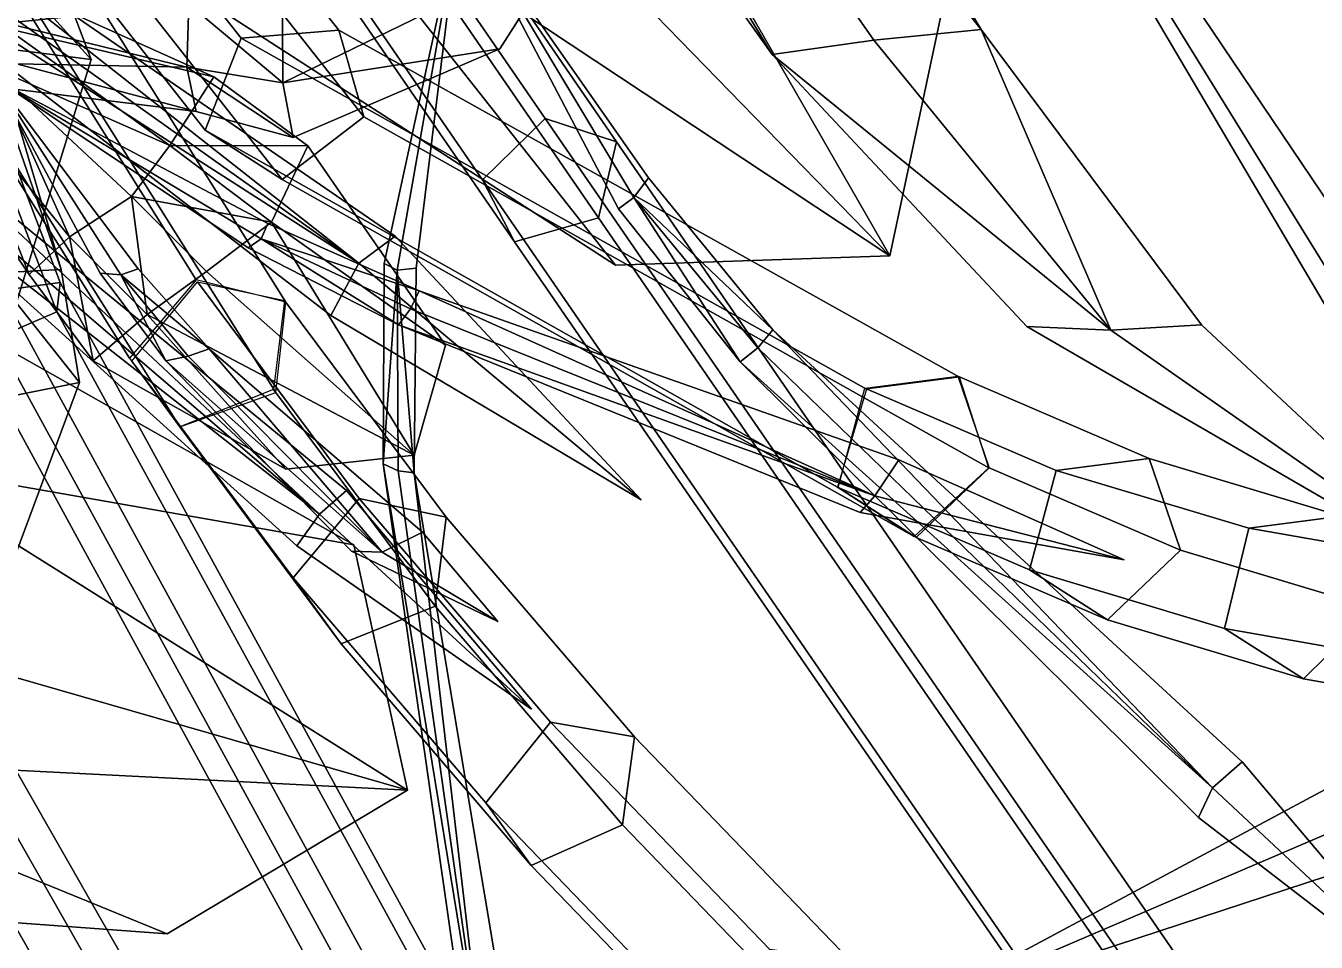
# Model space of a CAD drawing. Header units: metres. Extents: x -488 to 282, y -579 to 399.
# Drawn here: x 17.76 to 64.79, y -81.39 to -48.01 of the extents above; entities that cross this region are included whole.
import ezdxf

# ---------------------------------------------------------------- set-up
doc = ezdxf.new("R2010")
doc.units = ezdxf.units.M

msp = doc.modelspace()

# ---------------------------------------------------------------- linework, layer by layer
at = {"layer": 'coreopsi_1Pdncle', "color": 3}
for points in [[(-0.2302, 2.2535, 1.5703), (36.6886, -51.3794, 83.9511), (34.4062, -53.6218, 83.514), (-2.5126, 0.01108, 1.1332)], [(2.3681, 1.4027, -0.148), (39.287, -52.2302, 82.2327), (36.6886, -51.3794, 83.9511), (-0.2302, 2.2535, 1.5703)], [(1.7159, -1.3735, -1.6632), (38.6348, -55.00653, 80.7175), (39.287, -52.2302, 82.2327), (2.3681, 1.4027, -0.148)], [(-2.5126, 0.01108, 1.1332), (34.4062, -53.6218, 83.514), (35.5728, -55.8796, 81.5214), (-1.346, -2.2466, -0.8594)], [(-1.346, -2.2466, -0.8594), (35.5728, -55.8796, 81.5214), (38.6348, -55.00653, 80.7175), (1.7159, -1.3735, -1.6632)], [(36.6886, -51.3794, 83.9511), (73.6075, -105.0124, 166.332), (71.3251, -107.2549, 165.8949), (34.4062, -53.6218, 83.514)], [(39.287, -52.2302, 82.2327), (76.2059, -105.8632, 164.6136), (73.6075, -105.0124, 166.332), (36.6886, -51.3794, 83.9511)], [(38.6348, -55.00653, 80.7175), (75.5537, -108.6395, 163.0984), (76.2059, -105.8632, 164.6136), (39.287, -52.2302, 82.2327)], [(34.4062, -53.6218, 83.514), (71.3251, -107.2549, 165.8949), (72.4917, -109.5126, 163.9022), (35.5728, -55.8796, 81.5214)], [(35.5728, -55.8796, 81.5214), (72.4917, -109.5126, 163.9022), (75.5537, -108.6395, 163.0984), (38.6348, -55.00653, 80.7175)]]:
    msp.add_3dface(points, dxfattribs=at)
at = {"layer": 'coreopsi_1Petal1', "color": 3}
for points in [[(4.2006, -46.6329, 495.0061), (7.1397, -51.4094, 493.8099), (20.8259, -31.2545, 497.7347)], [(4.2006, -46.6329, 495.0061), (20.8259, -31.2545, 497.7347), (7.1397, -51.4094, 493.8099)], [(7.1397, -51.4094, 493.8099), (20.847, -41.1558, 495.2787), (20.8259, -31.2545, 497.7347)], [(7.1397, -51.4094, 493.8099), (20.8259, -31.2545, 497.7347), (20.847, -41.1558, 495.2787)], [(49.2509, -56.3823, 542.6894), (36.9871, -35.06165, 544.6289), (32.1633, -38.8379, 547.943)], [(49.2509, -56.3823, 542.6894), (32.1633, -38.8379, 547.943), (36.9871, -35.06165, 544.6289)], [(49.2509, -56.3823, 542.6894), (51.294, -46.7829, 540.274), (36.9871, -35.06165, 544.6289)], [(49.2509, -56.3823, 542.6894), (36.9871, -35.06165, 544.6289), (51.294, -46.7829, 540.274)], [(32.1633, -38.8379, 547.943), (27.7418, -42.1385, 550.977), (49.2509, -56.3823, 542.6894)], [(32.1633, -38.8379, 547.943), (49.2509, -56.3823, 542.6894), (27.7418, -42.1385, 550.977)], [(12.1842, -40.4235, 551.9853), (20.1441, -49.228, 553.6558), (17.2695, -41.6863, 547.3459)], [(12.1842, -40.4235, 551.9853), (17.2695, -41.6863, 547.3459), (20.1441, -49.228, 553.6558)], [(15.2498, -48.6156, 558.9832), (20.1441, -49.228, 553.6558), (12.1842, -40.4235, 551.9853)], [(15.2498, -48.6156, 558.9832), (12.1842, -40.4235, 551.9853), (20.1441, -49.228, 553.6558)], [(10.6924, -55.1609, 491.3221), (20.847, -41.1558, 495.2787), (7.1397, -51.4094, 493.8099)], [(10.6924, -55.1609, 491.3221), (7.1397, -51.4094, 493.8099), (20.847, -41.1558, 495.2787)], [(23.363, -46.446, 552.3629), (39.256, -56.727, 547.7352), (27.7418, -42.1385, 550.977)], [(23.363, -46.446, 552.3629), (27.7418, -42.1385, 550.977), (39.256, -56.727, 547.7352)], [(27.7418, -42.1385, 550.977), (39.256, -56.727, 547.7352), (49.2509, -56.3823, 542.6894)], [(27.7418, -42.1385, 550.977), (49.2509, -56.3823, 542.6894), (39.256, -56.727, 547.7352)], [(27.1127, -47.6686, 442.7065), (27.1247, -50.08458, 441.5447), (37.452, -45.05873, 442.6259)], [(27.1127, -47.6686, 442.7065), (37.452, -45.05873, 442.6259), (27.1247, -50.08458, 441.5447)], [(27.1247, -50.08458, 441.5447), (35.04075, -48.8387, 441.0008), (37.452, -45.05873, 442.6259)], [(27.1247, -50.08458, 441.5447), (37.452, -45.05873, 442.6259), (35.04075, -48.8387, 441.0008)], [(17.07099, -48.1008, 438.9578), (24.608, -49.8647, 438.1194), (17.4164, -46.626, 437.1451)], [(17.07099, -48.1008, 438.9578), (17.4164, -46.626, 437.1451), (24.608, -49.8647, 438.1194)], [(17.05194, -47.9107, 438.7394), (23.6239, -49.5116, 439.0071), (23.7012, -47.2152, 440.4184)], [(17.05194, -47.9107, 438.7394), (23.7012, -47.2152, 440.4184), (23.6239, -49.5116, 439.0071)], [(23.7012, -47.2152, 440.4184), (23.6239, -49.5116, 439.0071), (27.1247, -50.08458, 441.5447)], [(23.7012, -47.2152, 440.4184), (27.1247, -50.08458, 441.5447), (23.6239, -49.5116, 439.0071)], [(23.7012, -47.2152, 440.4184), (27.1247, -50.08458, 441.5447), (27.1127, -47.6686, 442.7065)], [(23.7012, -47.2152, 440.4184), (27.1127, -47.6686, 442.7065), (27.1247, -50.08458, 441.5447)], [(17.4197, -49.3937, 437.8972), (23.6239, -49.5116, 439.0071), (17.05194, -47.9107, 438.7394)], [(17.4197, -49.3937, 437.8972), (17.05194, -47.9107, 438.7394), (23.6239, -49.5116, 439.0071)], [(16.5671, -49.5383, 438.1586), (23.00327, -52.372, 438.2457), (17.07099, -48.1008, 438.9578)], [(16.5671, -49.5383, 438.1586), (17.07099, -48.1008, 438.9578), (23.00327, -52.372, 438.2457)], [(23.00327, -52.372, 438.2457), (24.608, -49.8647, 438.1194), (17.07099, -48.1008, 438.9578)], [(23.00327, -52.372, 438.2457), (17.07099, -48.1008, 438.9578), (24.608, -49.8647, 438.1194)], [(15.2498, -48.6156, 558.9832), (14.7057, -66.8616, 564.2582), (20.1441, -49.228, 553.6558)], [(15.2498, -48.6156, 558.9832), (20.1441, -49.228, 553.6558), (14.7057, -66.8616, 564.2582)], [(27.4976, -52.06995, 439.7824), (35.04075, -48.8387, 441.0008), (27.1247, -50.08458, 441.5447)], [(27.4976, -52.06995, 439.7824), (27.1247, -50.08458, 441.5447), (35.04075, -48.8387, 441.0008)], [(16.5262, -49.6707, 438.4273), (19.05254, -56.8863, 436.9528), (16.817, -49.3065, 436.1115)], [(16.5262, -49.6707, 438.4273), (16.817, -49.3065, 436.1115), (19.05254, -56.8863, 436.9528)], [(15.3792, -50.8084, 438.0182), (19.354, -55.6933, 437.7399), (16.5671, -49.5383, 438.1586)], [(15.3792, -50.8084, 438.0182), (16.5671, -49.5383, 438.1586), (19.354, -55.6933, 437.7399)], [(16.1387, -50.1676, 436.2911), (23.9636, -51.1222, 437.775), (17.4197, -49.3937, 437.8972)], [(16.1387, -50.1676, 436.2911), (17.4197, -49.3937, 437.8972), (23.9636, -51.1222, 437.775)], [(16.542, -57.01421, 438.5524), (19.05254, -56.8863, 436.9528), (16.5262, -49.6707, 438.4273)], [(16.542, -57.01421, 438.5524), (16.5262, -49.6707, 438.4273), (19.05254, -56.8863, 436.9528)], [(16.5671, -49.5383, 438.1586), (19.354, -55.6933, 437.7399), (21.6119, -54.2296, 437.9152)], [(16.5671, -49.5383, 438.1586), (21.6119, -54.2296, 437.9152), (19.354, -55.6933, 437.7399)], [(21.6119, -54.2296, 437.9152), (23.00327, -52.372, 438.2457), (16.5671, -49.5383, 438.1586)], [(21.6119, -54.2296, 437.9152), (16.5671, -49.5383, 438.1586), (23.00327, -52.372, 438.2457)], [(17.4197, -49.3937, 437.8972), (23.9636, -51.1222, 437.775), (23.6239, -49.5116, 439.0071)], [(17.4197, -49.3937, 437.8972), (23.6239, -49.5116, 439.0071), (23.9636, -51.1222, 437.775)], [(23.9636, -51.1222, 437.775), (27.4976, -52.06995, 439.7824), (23.6239, -49.5116, 439.0071)], [(23.9636, -51.1222, 437.775), (23.6239, -49.5116, 439.0071), (27.4976, -52.06995, 439.7824)], [(23.6239, -49.5116, 439.0071), (27.4976, -52.06995, 439.7824), (27.1247, -50.08458, 441.5447)], [(23.6239, -49.5116, 439.0071), (27.1247, -50.08458, 441.5447), (27.4976, -52.06995, 439.7824)], [(23.00327, -52.372, 438.2457), (28.03329, -52.3783, 439.1059), (24.608, -49.8647, 438.1194)], [(23.00327, -52.372, 438.2457), (24.608, -49.8647, 438.1194), (28.03329, -52.3783, 439.1059)], [(13.3613, -50.4328, 437.2396), (17.8769, -57.06193, 437.3244), (15.3792, -50.8084, 438.0182)], [(13.3613, -50.4328, 437.2396), (15.3792, -50.8084, 438.0182), (17.8769, -57.06193, 437.3244)], [(15.3792, -50.8084, 438.0182), (17.8769, -57.06193, 437.3244), (19.354, -55.6933, 437.7399)], [(15.3792, -50.8084, 438.0182), (19.354, -55.6933, 437.7399), (17.8769, -57.06193, 437.3244)], [(26.7122, -55.1629, 439.3405), (23.00327, -52.372, 438.2457), (21.6119, -54.2296, 437.9152)], [(26.7122, -55.1629, 439.3405), (21.6119, -54.2296, 437.9152), (23.00327, -52.372, 438.2457)], [(26.7122, -55.1629, 439.3405), (28.03329, -52.3783, 439.1059), (23.00327, -52.372, 438.2457)], [(26.7122, -55.1629, 439.3405), (23.00327, -52.372, 438.2457), (28.03329, -52.3783, 439.1059)], [(26.7122, -55.1629, 439.3405), (33.04911, -59.6378, 437.0473), (28.03329, -52.3783, 439.1059)], [(26.7122, -55.1629, 439.3405), (28.03329, -52.3783, 439.1059), (33.04911, -59.6378, 437.0473)], [(21.6119, -54.2296, 437.9152), (19.354, -55.6933, 437.7399), (22.181, -58.5284, 439.4702)], [(21.6119, -54.2296, 437.9152), (22.181, -58.5284, 439.4702), (19.354, -55.6933, 437.7399)], [(21.6119, -54.2296, 437.9152), (22.181, -58.5284, 439.4702), (24.3476, -56.9515, 439.3937)], [(21.6119, -54.2296, 437.9152), (24.3476, -56.9515, 439.3937), (22.181, -58.5284, 439.4702)], [(24.3476, -56.9515, 439.3937), (26.7122, -55.1629, 439.3405), (21.6119, -54.2296, 437.9152)], [(24.3476, -56.9515, 439.3937), (21.6119, -54.2296, 437.9152), (26.7122, -55.1629, 439.3405)], [(31.9136, -63.6516, 435.9906), (26.7122, -55.1629, 439.3405), (24.3476, -56.9515, 439.3937)], [(31.9136, -63.6516, 435.9906), (24.3476, -56.9515, 439.3937), (26.7122, -55.1629, 439.3405)], [(31.9136, -63.6516, 435.9906), (33.04911, -59.6378, 437.0473), (26.7122, -55.1629, 439.3405)], [(31.9136, -63.6516, 435.9906), (26.7122, -55.1629, 439.3405), (33.04911, -59.6378, 437.0473)], [(17.8769, -57.06193, 437.3244), (20.2167, -60.2071, 438.7561), (19.354, -55.6933, 437.7399)], [(17.8769, -57.06193, 437.3244), (19.354, -55.6933, 437.7399), (20.2167, -60.2071, 438.7561)], [(19.354, -55.6933, 437.7399), (20.2167, -60.2071, 438.7561), (22.181, -58.5284, 439.4702)], [(19.354, -55.6933, 437.7399), (22.181, -58.5284, 439.4702), (20.2167, -60.2071, 438.7561)], [(16.542, -57.01421, 438.5524), (19.7193, -60.9961, 438.2522), (19.05254, -56.8863, 436.9528)], [(16.542, -57.01421, 438.5524), (19.05254, -56.8863, 436.9528), (19.7193, -60.9961, 438.2522)], [(17.2305, -61.5011, 440.0143), (19.7193, -60.9961, 438.2522), (16.542, -57.01421, 438.5524)], [(17.2305, -61.5011, 440.0143), (16.542, -57.01421, 438.5524), (19.7193, -60.9961, 438.2522)], [(24.3476, -56.9515, 439.3937), (22.181, -58.5284, 439.4702), (31.9136, -63.6516, 435.9906)], [(24.3476, -56.9515, 439.3937), (31.9136, -63.6516, 435.9906), (22.181, -58.5284, 439.4702)], [(12.6744, -63.9231, 490.957), (29.7139, -66.9184, 490.6086), (12.8472, -57.3948, 489.9236)], [(12.6744, -63.9231, 490.957), (12.8472, -57.3948, 489.9236), (29.7139, -66.9184, 490.6086)], [(20.2167, -60.2071, 438.7561), (27.2388, -64.1602, 436.7848), (22.181, -58.5284, 439.4702)], [(20.2167, -60.2071, 438.7561), (22.181, -58.5284, 439.4702), (27.2388, -64.1602, 436.7848)], [(22.181, -58.5284, 439.4702), (27.2388, -64.1602, 436.7848), (31.9136, -63.6516, 435.9906)], [(22.181, -58.5284, 439.4702), (31.9136, -63.6516, 435.9906), (27.2388, -64.1602, 436.7848)], [(17.2305, -61.5011, 440.0143), (16.5502, -69.4678, 438.7856), (19.7193, -60.9961, 438.2522)], [(17.2305, -61.5011, 440.0143), (19.7193, -60.9961, 438.2522), (16.5502, -69.4678, 438.7856)], [(31.6639, -75.8504, 489.5403), (12.6744, -63.9231, 490.957), (9.7728, -69.5612, 490.7931)], [(31.6639, -75.8504, 489.5403), (9.7728, -69.5612, 490.7931), (12.6744, -63.9231, 490.957)], [(31.6639, -75.8504, 489.5403), (29.7139, -66.9184, 490.6086), (12.6744, -63.9231, 490.957)], [(31.6639, -75.8504, 489.5403), (12.6744, -63.9231, 490.957), (29.7139, -66.9184, 490.6086)], [(9.7728, -69.5612, 490.7931), (7.04495, -74.604, 490.6759), (31.6639, -75.8504, 489.5403)], [(9.7728, -69.5612, 490.7931), (31.6639, -75.8504, 489.5403), (7.04495, -74.604, 490.6759)], [(5.2146, -79.7904, 489.0526), (22.9087, -81.08556, 489.4458), (7.04495, -74.604, 490.6759)], [(5.2146, -79.7904, 489.0526), (7.04495, -74.604, 490.6759), (22.9087, -81.08556, 489.4458)], [(7.04495, -74.604, 490.6759), (22.9087, -81.08556, 489.4458), (31.6639, -75.8504, 489.5403)], [(7.04495, -74.604, 490.6759), (31.6639, -75.8504, 489.5403), (22.9087, -81.08556, 489.4458)]]:
    msp.add_3dface(points, dxfattribs=at)
at = {"layer": 'coreopsi_Leaf', "color": 3}
for points in [[(52.5728, -48.1448, 254.6378), (18.1524, -4.8086, 323.432), (24.4138, -1.5633, 324.7297)], [(52.5728, -48.1448, 254.6378), (24.4138, -1.5633, 324.7297), (18.1524, -4.8086, 323.432)], [(44.9558, -49.04651, 253.069), (12.8242, -3.9006, 321.5096), (18.1524, -4.8086, 323.432)], [(44.9558, -49.04651, 253.069), (18.1524, -4.8086, 323.432), (12.8242, -3.9006, 321.5096)], [(44.9558, -49.04651, 253.069), (18.1524, -4.8086, 323.432), (48.6679, -48.5291, 254.1519)], [(44.9558, -49.04651, 253.069), (48.6679, -48.5291, 254.1519), (18.1524, -4.8086, 323.432)], [(48.6679, -48.5291, 254.1519), (18.1524, -4.8086, 323.432), (52.5728, -48.1448, 254.6378)], [(48.6679, -48.5291, 254.1519), (52.5728, -48.1448, 254.6378), (18.1524, -4.8086, 323.432)], [(46.656, -26.9064, 253.5712), (67.1317, -57.2715, 284.9749), (67.1791, -60.1093, 282.8964)], [(46.656, -26.9064, 253.5712), (67.1791, -60.1093, 282.8964), (67.1317, -57.2715, 284.9749)], [(67.1791, -60.1093, 282.8964), (67.2297, -61.7665, 279.9999), (46.656, -26.9064, 253.5712)], [(67.1791, -60.1093, 282.8964), (46.656, -26.9064, 253.5712), (67.2297, -61.7665, 279.9999)], [(10.6841, -41.5589, 68.5332), (29.8942, -56.649, 79.0556), (9.9048, -42.4431, 68.6843)], [(10.6841, -41.5589, 68.5332), (9.9048, -42.4431, 68.6843), (29.8942, -56.649, 79.0556)], [(10.6841, -41.5589, 68.5332), (31.2163, -55.6708, 78.4655), (29.8942, -56.649, 79.0556)], [(10.6841, -41.5589, 68.5332), (29.8942, -56.649, 79.0556), (31.2163, -55.6708, 78.4655)], [(9.9048, -42.4431, 68.6843), (29.8942, -56.649, 79.0556), (9.00592, -43.2441, 68.7053)], [(9.9048, -42.4431, 68.6843), (9.00592, -43.2441, 68.7053), (29.8942, -56.649, 79.0556)], [(9.00592, -43.2441, 68.7053), (29.8942, -56.649, 79.0556), (28.8723, -58.5585, 78.774)], [(9.00592, -43.2441, 68.7053), (28.8723, -58.5585, 78.774), (29.8942, -56.649, 79.0556)], [(31.2985, -56.9048, 40.5747), (30.8163, -56.6643, 39.8642), (33.5583, -44.05747, 40.4888)], [(31.2985, -56.9048, 40.5747), (33.5583, -44.05747, 40.4888), (30.8163, -56.6643, 39.8642)], [(33.5583, -44.05747, 40.4888), (31.9882, -56.8316, 41.2092), (31.2985, -56.9048, 40.5747)], [(33.5583, -44.05747, 40.4888), (31.2985, -56.9048, 40.5747), (31.9882, -56.8316, 41.2092)], [(33.7478, -43.9654, 40.59), (40.4541, -53.5467, 46.01125), (39.9225, -54.2571, 45.7012)], [(33.7478, -43.9654, 40.59), (39.9225, -54.2571, 45.7012), (40.4541, -53.5467, 46.01125)], [(39.9225, -54.2571, 45.7012), (39.3552, -54.6704, 45.151), (33.7478, -43.9654, 40.59)], [(39.9225, -54.2571, 45.7012), (33.7478, -43.9654, 40.59), (39.3552, -54.6704, 45.151)], [(57.3038, -59.09901, 230.3592), (48.6679, -48.5291, 254.1519), (52.5728, -48.1448, 254.6378)], [(57.3038, -59.09901, 230.3592), (52.5728, -48.1448, 254.6378), (48.6679, -48.5291, 254.1519)], [(57.3038, -59.09901, 230.3592), (52.5728, -48.1448, 254.6378), (60.6137, -58.9008, 230.6945)], [(57.3038, -59.09901, 230.3592), (60.6137, -58.9008, 230.6945), (52.5728, -48.1448, 254.6378)], [(44.9558, -49.04651, 253.069), (48.6679, -48.5291, 254.1519), (57.3038, -59.09901, 230.3592)], [(44.9558, -49.04651, 253.069), (57.3038, -59.09901, 230.3592), (48.6679, -48.5291, 254.1519)], [(54.2374, -58.9642, 228.6503), (44.9558, -49.04651, 253.069), (57.3038, -59.09901, 230.3592)], [(54.2374, -58.9642, 228.6503), (57.3038, -59.09901, 230.3592), (44.9558, -49.04651, 253.069)], [(16.7209, -50.06621, 24.3232), (20.47, -57.01447, 32.03506), (21.2227, -57.08039, 31.7581)], [(16.7209, -50.06621, 24.3232), (21.2227, -57.08039, 31.7581), (20.47, -57.01447, 32.03506)], [(21.2227, -57.08039, 31.7581), (21.8503, -56.8583, 31.3842), (16.7209, -50.06621, 24.3232)], [(21.2227, -57.08039, 31.7581), (16.7209, -50.06621, 24.3232), (21.8503, -56.8583, 31.3842)], [(16.83, -50.0542, 24.2119), (25.8676, -56.09995, 26.1033), (26.336, -55.7647, 25.5413)], [(16.83, -50.0542, 24.2119), (26.336, -55.7647, 25.5413), (25.8676, -56.09995, 26.1033)], [(26.336, -55.7647, 25.5413), (26.5742, -55.2134, 25.06983), (16.83, -50.0542, 24.2119)], [(26.336, -55.7647, 25.5413), (16.83, -50.0542, 24.2119), (26.5742, -55.2134, 25.06983)], [(13.8441, -52.1406, 29.8694), (28.4613, -65.7989, 30.03848), (13.2462, -52.781, 29.6927)], [(13.8441, -52.1406, 29.8694), (13.2462, -52.781, 29.6927), (28.4613, -65.7989, 30.03848)], [(13.8441, -52.1406, 29.8694), (29.4434, -64.9325, 29.9288), (28.4613, -65.7989, 30.03848)], [(13.8441, -52.1406, 29.8694), (28.4613, -65.7989, 30.03848), (29.4434, -64.9325, 29.9288)], [(13.2462, -52.781, 29.6927), (28.4613, -65.7989, 30.03848), (12.5534, -53.3198, 29.4688)], [(13.2462, -52.781, 29.6927), (12.5534, -53.3198, 29.4688), (28.4613, -65.7989, 30.03848)], [(12.5534, -53.3198, 29.4688), (28.4613, -65.7989, 30.03848), (27.6311, -66.9551, 29.2184)], [(12.5534, -53.3198, 29.4688), (27.6311, -66.9551, 29.2184), (28.4613, -65.7989, 30.03848)], [(40.4541, -53.5467, 46.01125), (44.9877, -59.08484, 48.1732), (39.9225, -54.2571, 45.7012)], [(40.4541, -53.5467, 46.01125), (39.9225, -54.2571, 45.7012), (44.9877, -59.08484, 48.1732)], [(39.9225, -54.2571, 45.7012), (43.7966, -60.2517, 46.9052), (39.3552, -54.6704, 45.151)], [(39.9225, -54.2571, 45.7012), (39.3552, -54.6704, 45.151), (43.7966, -60.2517, 46.9052)], [(44.9877, -59.08484, 48.1732), (44.4341, -59.7351, 47.5729), (39.9225, -54.2571, 45.7012)], [(44.9877, -59.08484, 48.1732), (39.9225, -54.2571, 45.7012), (44.4341, -59.7351, 47.5729)], [(39.9225, -54.2571, 45.7012), (44.4341, -59.7351, 47.5729), (43.7966, -60.2517, 46.9052)], [(39.9225, -54.2571, 45.7012), (43.7966, -60.2517, 46.9052), (44.4341, -59.7351, 47.5729)], [(26.336, -55.7647, 25.5413), (32.09432, -57.6598, 26.829), (26.5742, -55.2134, 25.06983)], [(26.336, -55.7647, 25.5413), (26.5742, -55.2134, 25.06983), (32.09432, -57.6598, 26.829)], [(25.8676, -56.09995, 26.1033), (31.3414, -58.9027, 27.8802), (26.336, -55.7647, 25.5413)], [(25.8676, -56.09995, 26.1033), (26.336, -55.7647, 25.5413), (31.3414, -58.9027, 27.8802)], [(31.3414, -58.9027, 27.8802), (31.78, -58.3191, 27.3647), (26.336, -55.7647, 25.5413)], [(31.3414, -58.9027, 27.8802), (26.336, -55.7647, 25.5413), (31.78, -58.3191, 27.3647)], [(26.336, -55.7647, 25.5413), (31.78, -58.3191, 27.3647), (32.09432, -57.6598, 26.829)], [(26.336, -55.7647, 25.5413), (32.09432, -57.6598, 26.829), (31.78, -58.3191, 27.3647)], [(40.1805, -65.2752, 83.1454), (29.8942, -56.649, 79.0556), (31.2163, -55.6708, 78.4655)], [(40.1805, -65.2752, 83.1454), (31.2163, -55.6708, 78.4655), (29.8942, -56.649, 79.0556)], [(21.2227, -57.08039, 31.7581), (24.4435, -59.7696, 36.3189), (21.8503, -56.8583, 31.3842)], [(21.2227, -57.08039, 31.7581), (21.8503, -56.8583, 31.3842), (24.4435, -59.7696, 36.3189)], [(40.1805, -65.2752, 83.1454), (28.8723, -58.5585, 78.774), (29.8942, -56.649, 79.0556)], [(40.1805, -65.2752, 83.1454), (29.8942, -56.649, 79.0556), (28.8723, -58.5585, 78.774)], [(31.2985, -56.9048, 40.5747), (30.7811, -63.9669, 39.07397), (30.8163, -56.6643, 39.8642)], [(31.2985, -56.9048, 40.5747), (30.8163, -56.6643, 39.8642), (30.7811, -63.9669, 39.07397)], [(31.2985, -56.9048, 40.5747), (31.3343, -64.2166, 39.9404), (30.7811, -63.9669, 39.07397)], [(31.2985, -56.9048, 40.5747), (30.7811, -63.9669, 39.07397), (31.3343, -64.2166, 39.9404)], [(31.9882, -56.8316, 41.2092), (31.9143, -64.2968, 40.8046), (31.2985, -56.9048, 40.5747)], [(31.9882, -56.8316, 41.2092), (31.2985, -56.9048, 40.5747), (31.9143, -64.2968, 40.8046)], [(31.9143, -64.2968, 40.8046), (31.3343, -64.2166, 39.9404), (31.2985, -56.9048, 40.5747)], [(31.9143, -64.2968, 40.8046), (31.2985, -56.9048, 40.5747), (31.3343, -64.2166, 39.9404)], [(20.47, -57.01447, 32.03506), (22.8613, -60.2162, 37.03569), (21.2227, -57.08039, 31.7581)], [(20.47, -57.01447, 32.03506), (21.2227, -57.08039, 31.7581), (22.8613, -60.2162, 37.03569)], [(22.8613, -60.2162, 37.03569), (23.6811, -60.03875, 36.7271), (21.2227, -57.08039, 31.7581)], [(22.8613, -60.2162, 37.03569), (21.2227, -57.08039, 31.7581), (23.6811, -60.03875, 36.7271)], [(21.2227, -57.08039, 31.7581), (23.6811, -60.03875, 36.7271), (24.4435, -59.7696, 36.3189)], [(21.2227, -57.08039, 31.7581), (24.4435, -59.7696, 36.3189), (23.6811, -60.03875, 36.7271)], [(31.78, -58.3191, 27.3647), (48.6987, -65.132, 35.6365), (32.09432, -57.6598, 26.829)], [(31.78, -58.3191, 27.3647), (32.09432, -57.6598, 26.829), (48.6987, -65.132, 35.6365)], [(32.09432, -57.6598, 26.829), (48.6987, -65.132, 35.6365), (49.573, -63.8141, 35.1922)], [(32.09432, -57.6598, 26.829), (49.573, -63.8141, 35.1922), (48.6987, -65.132, 35.6365)], [(31.3414, -58.9027, 27.8802), (48.6987, -65.132, 35.6365), (31.78, -58.3191, 27.3647)], [(31.3414, -58.9027, 27.8802), (31.78, -58.3191, 27.3647), (48.6987, -65.132, 35.6365)], [(31.3414, -58.9027, 27.8802), (48.1628, -65.7377, 36.6724), (48.6987, -65.132, 35.6365)], [(31.3414, -58.9027, 27.8802), (48.6987, -65.132, 35.6365), (48.1628, -65.7377, 36.6724)], [(44.9877, -59.08484, 48.1732), (61.00534, -75.765, 51.5206), (44.4341, -59.7351, 47.5729)], [(44.9877, -59.08484, 48.1732), (44.4341, -59.7351, 47.5729), (61.00534, -75.765, 51.5206)], [(44.9877, -59.08484, 48.1732), (62.09599, -74.8182, 52.04035), (61.00534, -75.765, 51.5206)], [(44.9877, -59.08484, 48.1732), (61.00534, -75.765, 51.5206), (62.09599, -74.8182, 52.04035)], [(71.2148, -68.8017, 184.6511), (54.2374, -58.9642, 228.6503), (57.3038, -59.09901, 230.3592)], [(71.2148, -68.8017, 184.6511), (57.3038, -59.09901, 230.3592), (54.2374, -58.9642, 228.6503)], [(57.3038, -59.09901, 230.3592), (60.6137, -58.9008, 230.6945), (71.2148, -68.8017, 184.6511)], [(57.3038, -59.09901, 230.3592), (71.2148, -68.8017, 184.6511), (60.6137, -58.9008, 230.6945)], [(22.8613, -60.2162, 37.03569), (30.7482, -67.1853, 54.0495), (23.6811, -60.03875, 36.7271)], [(22.8613, -60.2162, 37.03569), (23.6811, -60.03875, 36.7271), (30.7482, -67.1853, 54.0495)], [(23.6811, -60.03875, 36.7271), (30.7482, -67.1853, 54.0495), (24.4435, -59.7696, 36.3189)], [(23.6811, -60.03875, 36.7271), (24.4435, -59.7696, 36.3189), (30.7482, -67.1853, 54.0495)], [(24.4435, -59.7696, 36.3189), (30.7482, -67.1853, 54.0495), (32.2109, -66.4578, 53.8762)], [(24.4435, -59.7696, 36.3189), (32.2109, -66.4578, 53.8762), (30.7482, -67.1853, 54.0495)], [(44.4341, -59.7351, 47.5729), (61.00534, -75.765, 51.5206), (43.7966, -60.2517, 46.9052)], [(44.4341, -59.7351, 47.5729), (43.7966, -60.2517, 46.9052), (61.00534, -75.765, 51.5206)], [(22.8613, -60.2162, 37.03569), (29.6271, -67.1424, 54.7339), (30.7482, -67.1853, 54.0495)], [(22.8613, -60.2162, 37.03569), (30.7482, -67.1853, 54.0495), (29.6271, -67.1424, 54.7339)], [(43.7966, -60.2517, 46.9052), (61.00534, -75.765, 51.5206), (60.4972, -76.8425, 50.01657)], [(43.7966, -60.2517, 46.9052), (60.4972, -76.8425, 50.01657), (61.00534, -75.765, 51.5206)], [(57.7855, -67.4647, 40.4749), (49.573, -63.8141, 35.1922), (48.6987, -65.132, 35.6365)], [(57.7855, -67.4647, 40.4749), (48.6987, -65.132, 35.6365), (49.573, -63.8141, 35.1922)], [(31.3343, -64.2166, 39.9404), (34.5819, -87.1841, 36.9247), (30.7811, -63.9669, 39.07397)], [(31.3343, -64.2166, 39.9404), (30.7811, -63.9669, 39.07397), (34.5819, -87.1841, 36.9247)], [(30.7811, -63.9669, 39.07397), (34.5819, -87.1841, 36.9247), (34.1086, -87.1339, 35.06599)], [(30.7811, -63.9669, 39.07397), (34.1086, -87.1339, 35.06599), (34.5819, -87.1841, 36.9247)], [(31.9143, -64.2968, 40.8046), (34.5819, -87.1841, 36.9247), (31.3343, -64.2166, 39.9404)], [(31.9143, -64.2968, 40.8046), (31.3343, -64.2166, 39.9404), (34.5819, -87.1841, 36.9247)], [(31.9143, -64.2968, 40.8046), (35.7656, -87.3584, 37.8861), (34.5819, -87.1841, 36.9247)], [(31.9143, -64.2968, 40.8046), (34.5819, -87.1841, 36.9247), (35.7656, -87.3584, 37.8861)], [(36.1868, -72.9041, 28.9187), (28.4613, -65.7989, 30.03848), (29.4434, -64.9325, 29.9288)], [(36.1868, -72.9041, 28.9187), (29.4434, -64.9325, 29.9288), (28.4613, -65.7989, 30.03848)], [(57.7855, -67.4647, 40.4749), (48.6987, -65.132, 35.6365), (48.1628, -65.7377, 36.6724)], [(57.7855, -67.4647, 40.4749), (48.1628, -65.7377, 36.6724), (48.6987, -65.132, 35.6365)], [(36.1868, -72.9041, 28.9187), (27.6311, -66.9551, 29.2184), (28.4613, -65.7989, 30.03848)], [(36.1868, -72.9041, 28.9187), (28.4613, -65.7989, 30.03848), (27.6311, -66.9551, 29.2184)], [(49.8137, -84.02437, 184.3502), (83.3294, -66.0774, 213.9399), (84.5756, -69.1412, 215.1234)], [(49.8137, -84.02437, 184.3502), (84.5756, -69.1412, 215.1234), (83.3294, -66.0774, 213.9399)], [(34.9682, -69.7066, 63.3905), (32.2109, -66.4578, 53.8762), (30.7482, -67.1853, 54.0495)], [(34.9682, -69.7066, 63.3905), (30.7482, -67.1853, 54.0495), (32.2109, -66.4578, 53.8762)], [(34.9682, -69.7066, 63.3905), (30.7482, -67.1853, 54.0495), (29.6271, -67.1424, 54.7339)], [(34.9682, -69.7066, 63.3905), (29.6271, -67.1424, 54.7339), (30.7482, -67.1853, 54.0495)], [(84.5756, -69.1412, 215.1234), (85.2456, -72.4039, 215.0088), (49.8137, -84.02437, 184.3502)], [(84.5756, -69.1412, 215.1234), (49.8137, -84.02437, 184.3502), (85.2456, -72.4039, 215.0088)], [(70.00429, -84.1761, 52.03935), (61.00534, -75.765, 51.5206), (62.09599, -74.8182, 52.04035)], [(70.00429, -84.1761, 52.03935), (62.09599, -74.8182, 52.04035), (61.00534, -75.765, 51.5206)], [(70.00429, -84.1761, 52.03935), (60.4972, -76.8425, 50.01657), (61.00534, -75.765, 51.5206)], [(70.00429, -84.1761, 52.03935), (61.00534, -75.765, 51.5206), (60.4972, -76.8425, 50.01657)]]:
    msp.add_3dface(points, dxfattribs=at)
at = {"layer": 'coreopsi_Petiole', "color": 3}
for points in [[(8.7454, -27.1046, 45.3417), (25.6108, -48.4607, 91.1157), (24.2916, -51.8095, 90.03783), (7.2464, -30.1188, 43.6732)], [(12.4135, -27.01243, 44.5336), (29.1684, -48.163, 89.9447), (25.6108, -48.4607, 91.1157), (8.7454, -27.1046, 45.3417)], [(13.2157, -29.9688, 42.3582), (30.08119, -51.325, 88.1322), (29.1684, -48.163, 89.9447), (12.4135, -27.01243, 44.5336)], [(7.7728, -27.8846, 18.9733), (19.00723, -57.3583, 32.7574), (16.8688, -57.6517, 33.8709), (5.5198, -27.7929, 19.8757)], [(7.7203, -29.1876, 16.9244), (18.8843, -58.4247, 30.5788), (19.00723, -57.3583, 32.7574), (7.7728, -27.8846, 18.9733)], [(5.4344, -29.9133, 16.5414), (16.6688, -59.387, 30.3256), (18.8843, -58.4247, 30.5788), (7.7203, -29.1876, 16.9244)], [(10.05097, -31.9158, 41.8015), (27.09618, -53.6065, 88.1661), (30.08119, -51.325, 88.1322), (13.2157, -29.9688, 42.3582)], [(7.2464, -30.1188, 43.6732), (24.2916, -51.8095, 90.03783), (27.09618, -53.6065, 88.1661), (10.05097, -31.9158, 41.8015)], [(7.8155, -31.5007, 101.6256), (23.9666, -57.2636, 146.1914), (21.5413, -60.114, 145.4226), (5.3902, -34.3511, 100.8567)], [(11.2469, -32.6169, 100.5787), (27.2373, -58.07781, 144.5314), (23.9666, -57.2636, 146.1914), (7.8155, -31.5007, 101.6256)], [(10.98, -36.09483, 99.1823), (26.8717, -61.37, 142.7583), (27.2373, -58.07781, 144.5314), (11.2469, -32.6169, 100.5787)], [(5.3902, -34.3511, 100.8567), (21.5413, -60.114, 145.4226), (23.3716, -62.6212, 143.3059), (7.3811, -37.1604, 99.3532)], [(7.3811, -37.1604, 99.3532), (23.3716, -62.6212, 143.3059), (26.8717, -61.37, 142.7583), (10.98, -36.09483, 99.1823)], [(29.1684, -48.163, 89.9447), (51.7895, -60.8029, 135.9748), (48.3931, -61.2397, 137.521), (25.6108, -48.4607, 91.1157)], [(30.08119, -51.325, 88.1322), (52.8635, -64.104, 134.5375), (51.7895, -60.8029, 135.9748), (29.1684, -48.163, 89.9447)], [(25.6108, -48.4607, 91.1157), (48.3931, -61.2397, 137.521), (47.3365, -64.8148, 137.0538), (24.2916, -51.8095, 90.03783)], [(27.09618, -53.6065, 88.1661), (50.141, -66.6118, 135.182), (52.8635, -64.104, 134.5375), (30.08119, -51.325, 88.1322)], [(24.2916, -51.8095, 90.03783), (47.3365, -64.8148, 137.0538), (50.141, -66.6118, 135.182), (27.09618, -53.6065, 88.1661)], [(19.00723, -57.3583, 32.7574), (34.9636, -86.5091, 41.7318), (33.00529, -87.1908, 42.9962), (16.8688, -57.6517, 33.8709)], [(18.8843, -58.4247, 30.5788), (34.7301, -87.3368, 39.4605), (34.9636, -86.5091, 41.7318), (19.00723, -57.3583, 32.7574)], [(24.01695, -57.3319, 146.3062), (29.9022, -65.2267, 158.9609), (27.5058, -68.121, 158.2697), (21.6205, -60.2262, 145.615)], [(27.1891, -58.00751, 144.4095), (33.07435, -65.9023, 157.0642), (29.9022, -65.2267, 158.9609), (24.01695, -57.3319, 146.3062)], [(16.8688, -57.6517, 33.8709), (33.00529, -87.1908, 42.9962), (31.5382, -88.4635, 41.4705), (15.4018, -58.9244, 32.3452)], [(26.7911, -61.2576, 142.567), (32.6763, -69.1524, 155.2217), (33.07435, -65.9023, 157.0642), (27.1891, -58.00751, 144.4095)], [(16.6688, -59.387, 30.3256), (32.6252, -88.5377, 39.2999), (34.7301, -87.3368, 39.4605), (18.8843, -58.4247, 30.5788)], [(15.4018, -58.9244, 32.3452), (31.5382, -88.4635, 41.4705), (32.6252, -88.5377, 39.2999), (16.6688, -59.387, 30.3256)], [(21.6205, -60.2262, 145.615), (27.5058, -68.121, 158.2697), (29.2545, -70.5158, 155.9625), (23.3693, -62.621, 143.3078)], [(51.723, -60.7702, 135.8359), (58.6961, -63.7642, 149.961), (55.3141, -64.2059, 151.5369), (48.341, -61.2119, 137.4118)], [(52.8739, -64.1112, 134.5595), (59.847, -67.1052, 148.6846), (58.6961, -63.7642, 149.961), (51.723, -60.7702, 135.8359)], [(23.3693, -62.621, 143.3078), (29.2545, -70.5158, 155.9625), (32.6763, -69.1524, 155.2217), (26.7911, -61.2576, 142.567)], [(48.341, -61.2119, 137.4118), (55.3141, -64.2059, 151.5369), (54.3433, -67.8241, 151.2492), (47.3702, -64.8301, 137.1242)], [(58.6961, -63.7642, 149.961), (65.6974, -65.8662, 164.0552), (62.3299, -66.3111, 165.6611), (55.3141, -64.2059, 151.5369)], [(59.847, -67.1052, 148.6846), (66.9265, -69.2374, 162.9413), (65.6974, -65.8662, 164.0552), (58.6961, -63.7642, 149.961)], [(50.214, -66.649, 135.3347), (57.1871, -69.643, 149.4598), (59.847, -67.1052, 148.6846), (52.8739, -64.1112, 134.5595)], [(55.3141, -64.2059, 151.5369), (62.3299, -66.3111, 165.6611), (61.4464, -69.9613, 165.5546), (54.3433, -67.8241, 151.2492)], [(47.3702, -64.8301, 137.1242), (54.3433, -67.8241, 151.2492), (57.1871, -69.643, 149.4598), (50.214, -66.649, 135.3347)], [(29.9022, -65.2267, 158.9609), (36.8858, -73.3761, 171.0654), (34.5246, -76.3157, 170.4485), (27.5058, -68.121, 158.2697)], [(33.07435, -65.9023, 157.0642), (39.9401, -73.9092, 168.9433), (36.8858, -73.3761, 171.0654), (29.9022, -65.2267, 158.9609)], [(10.8199, -65.9671, 77.4903), (28.6715, -97.2623, 113.886), (25.5568, -99.09017, 113.8407), (7.5475, -67.42, 77.01656)], [(13.1537, -67.7111, 75.3559), (30.9083, -98.776, 111.4882), (28.6715, -97.2623, 113.886), (10.8199, -65.9671, 77.4903)], [(32.6763, -69.1524, 155.2217), (39.5042, -77.1162, 167.035), (39.9401, -73.9092, 168.9433), (33.07435, -65.9023, 157.0642)], [(62.3299, -66.3111, 165.6611), (69.4199, -67.5488, 179.8506), (68.6247, -71.2201, 179.9264), (61.4464, -69.9613, 165.5546)], [(65.6974, -65.8662, 164.0552), (72.7728, -67.1027, 178.2148), (69.4199, -67.5488, 179.8506), (62.3299, -66.3111, 165.6611)], [(57.1871, -69.643, 149.4598), (64.3301, -71.7972, 163.8483), (66.9265, -69.2374, 162.9413), (59.847, -67.1052, 148.6846)], [(7.5475, -67.42, 77.01656), (25.5568, -99.09017, 113.8407), (25.8865, -101.7822, 111.3643), (7.8772, -70.112, 74.54)], [(11.3454, -70.2581, 73.5429), (29.1969, -101.5534, 109.9386), (30.9083, -98.776, 111.4882), (13.1537, -67.7111, 75.3559)], [(27.5058, -68.121, 158.2697), (34.5246, -76.3157, 170.4485), (36.1763, -78.595, 167.9599), (29.2545, -70.5158, 155.9625)], [(54.3433, -67.8241, 151.2492), (61.4464, -69.9613, 165.5546), (64.3301, -71.7972, 163.8483), (57.1871, -69.643, 149.4598)], [(29.2545, -70.5158, 155.9625), (36.1763, -78.595, 167.9599), (39.5042, -77.1162, 167.035), (32.6763, -69.1524, 155.2217)], [(64.3301, -71.7972, 163.8483), (71.5489, -73.06794, 178.3039), (74.08104, -70.4941, 177.2643), (66.9265, -69.2374, 162.9413)], [(61.4464, -69.9613, 165.5546), (68.6247, -71.2201, 179.9264), (71.5489, -73.06794, 178.3039), (64.3301, -71.7972, 163.8483)], [(7.8772, -70.112, 74.54), (25.8865, -101.7822, 111.3643), (29.1969, -101.5534, 109.9386), (11.3454, -70.2581, 73.5429)], [(36.8858, -73.3761, 171.0654), (44.8751, -81.6636, 182.4317), (42.555, -84.6496, 181.885), (34.5246, -76.3157, 170.4485)], [(39.9401, -73.9092, 168.9433), (47.793, -82.05152, 180.0968), (44.8751, -81.6636, 182.4317), (36.8858, -73.3761, 171.0654)], [(39.5042, -77.1162, 167.035), (47.3136, -85.2145, 178.1266), (47.793, -82.05152, 180.0968), (39.9401, -73.9092, 168.9433)], [(34.5246, -76.3157, 170.4485), (42.555, -84.6496, 181.885), (44.09496, -86.8111, 179.2254), (36.1763, -78.595, 167.9599)], [(36.1763, -78.595, 167.9599), (44.09496, -86.8111, 179.2254), (47.3136, -85.2145, 178.1266), (39.5042, -77.1162, 167.035)]]:
    msp.add_3dface(points, dxfattribs=at)

doc.saveas('drawing.dxf')
